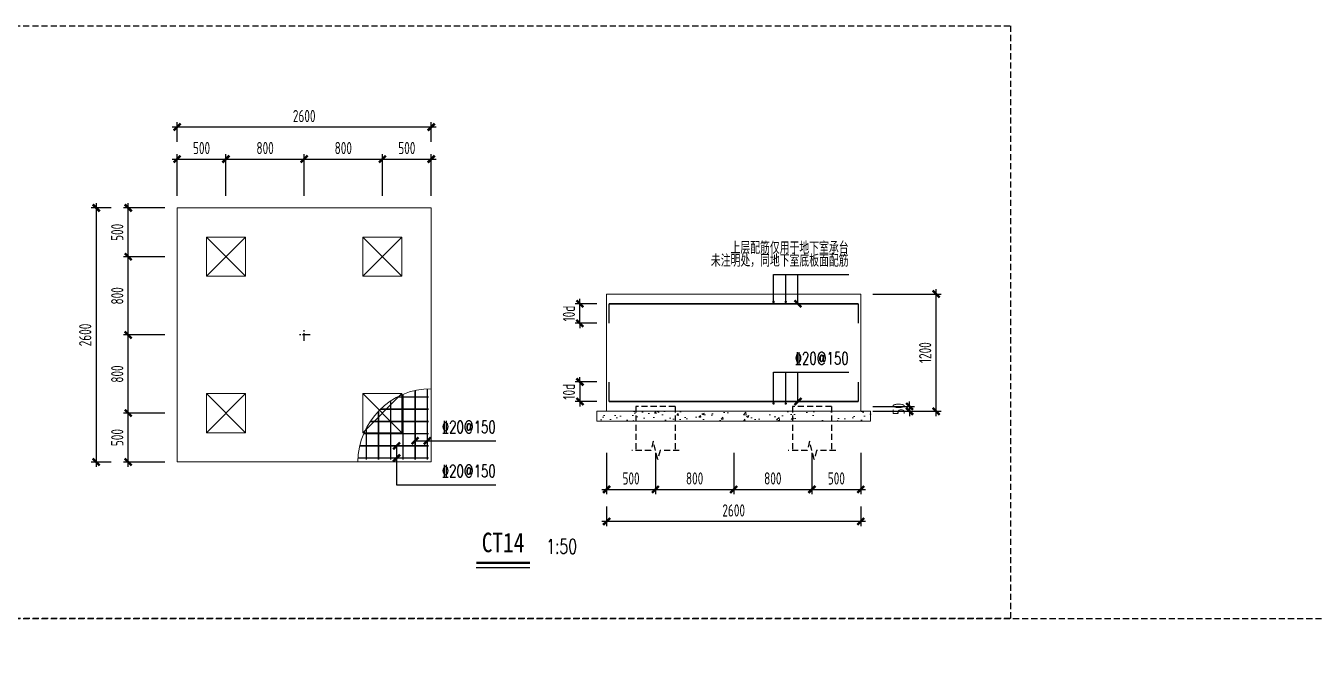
# Model space of a CAD drawing. Extents: x -1201378 to 2367219, y -619313 to 244905.
# Drawn here: x -199698 to -146936, y -469341 to -443086 of the extents above; entities that cross this region are included whole.
import ezdxf
from ezdxf.enums import TextEntityAlignment as Align

# ---------------------------------------------------------------- set-up
doc = ezdxf.new("R2010")
doc.units = 0
doc.header["$LTSCALE"] = 1000
doc.linetypes.add('CENTER', pattern=[2, 1.25, -0.25, 0.25, -0.25])
doc.linetypes.add('HIDDEN', pattern=[0.375, 0.25, -0.125])
doc.layers.get('0').update_dxf_attribs({"linetype": 'CONTINUOUS'})
doc.layers.get('Defpoints').update_dxf_attribs({"linetype": 'CONTINUOUS'})
for name, color, linetype, lineweight in [('S-ct', 2, 'CONTINUOUS', 0), ('S-dim', 81, 'CONTINUOUS', 0), ('S-donut', 11, 'CONTINUOUS', 0), ('S-gj', 6, 'CONTINUOUS', 0), ('S-hatch-c', 253, 'CONTINUOUS', 0), ('S-zhuang', 1, 'CONTINUOUS', 0), ('THIN', 7, 'CONTINUOUS', 0)]:
    doc.layers.add(name, color=color, linetype=linetype, lineweight=lineweight)
for name, color, linetype in [('S-DOTE1', 140, 'CENTER'), ('S-SHAPE2', 165, 'HIDDEN'), ('S-TEXT', 21, 'CONTINUOUS')]:
    doc.layers.add(name, color=color, linetype=linetype)
doc.styles.add('TSSD_Dimension', font='tssdeng.shx', dxfattribs={"width": 0.7, "bigfont": 'hztxt.shx'})
doc.styles.add('TSSD_Norm', font='tj-romans1.shx', dxfattribs={"bigfont": 'tj-hztxt.shx'})
doc.styles.add('TSSD_Rein', font='tj-romans1.shx', dxfattribs={"width": 0.7, "bigfont": 'tj-hztxt.shx'})
doc.styles.add('黑体', font='simhei.ttf', dxfattribs={"width": 0.8})
doc.dimstyles.new('TSSD_50_200', dxfattribs={"dimtxt": 500, "dimasz": 200, "dimexe": 200, "dimexo": 500, "dimgap": 200, "dimtad": 1, "dimdec": 0, "dimlfac": 0.25, "dimzin": 0, "dimdsep": 46, "dimtxsty": 'TSSD_Dimension', "dimblk": 'ARCHTICK', "dimcen": 0, "dimdle": 200, "dimclrt": 7, "dimadec": 0, "dimazin": 0, "dimtfac": 1, "dimtdec": 0, "dimtix": 1, "dimtmove": 2, "dimatfit": 3, "dimfxl": 1, "dimtolj": 1, "dimtzin": 0, "dimarcsym": 0})

# ---------------------------------------------------------------- blocks, each defined once
blk = doc.blocks.new('_ArchTick')
at = {"color": 0, "linetype": 'ByBlock', "const_width": 0.5}
blk.add_lwpolyline([(-0.71, -0.71), (0.71, 0.71)], dxfattribs=at)
blk = doc.blocks.new('*D5786')
at = {"layer": 'Defpoints', "color": 0, "transparency": 16777216}
for p in [(-191506, -448541), (-193506, -450541), (-191506, -450541)]:
    blk.add_point(p, dxfattribs=at)
at = {"layer": 'S-dim', "color": 0, "lineweight": -2, "transparency": 16777216}
for p, q in [((-193506, -450041), (-193506, -448341)), ((-191506, -450041), (-191506, -448341)), ((-193706, -448541), (-191306, -448541))]:
    blk.add_line(p, q, dxfattribs=at)
at = {"layer": 'S-dim', "color": 0, "lineweight": -2, "transparency": 16777216, "xscale": 200, "yscale": 200, "zscale": 200, "rotation": 180}
blk.add_blockref('_ArchTick', (-193506, -448541), dxfattribs=at)
at = {"layer": 'S-dim', "color": 0, "lineweight": -2, "transparency": 16777216, "xscale": 200, "yscale": 200, "zscale": 200}
blk.add_blockref('_ArchTick', (-191506, -448541), dxfattribs=at)
at = {"layer": 'S-dim', "color": 7, "transparency": 16777216, "insert": (-192506, -448091), "char_height": 500, "attachment_point": 5, "style": 'TSSD_Dimension'}
blk.add_mtext('\\A1;500', dxfattribs=at)
blk = doc.blocks.new('*D5787')
at = {"layer": 'Defpoints', "color": 0, "transparency": 16777216}
for p in [(-188306, -448541), (-191506, -450541), (-188306, -450541)]:
    blk.add_point(p, dxfattribs=at)
at = {"layer": 'S-dim', "color": 0, "lineweight": -2, "transparency": 16777216}
for p, q in [((-191506, -450041), (-191506, -448341)), ((-188306, -450041), (-188306, -448341)), ((-191706, -448541), (-188106, -448541))]:
    blk.add_line(p, q, dxfattribs=at)
at = {"layer": 'S-dim', "color": 0, "lineweight": -2, "transparency": 16777216, "xscale": 200, "yscale": 200, "zscale": 200, "rotation": 180}
blk.add_blockref('_ArchTick', (-191506, -448541), dxfattribs=at)
at = {"layer": 'S-dim', "color": 0, "lineweight": -2, "transparency": 16777216, "xscale": 200, "yscale": 200, "zscale": 200}
blk.add_blockref('_ArchTick', (-188306, -448541), dxfattribs=at)
at = {"layer": 'S-dim', "color": 7, "transparency": 16777216, "insert": (-189906, -448091), "char_height": 500, "attachment_point": 5, "style": 'TSSD_Dimension'}
blk.add_mtext('\\A1;800', dxfattribs=at)
blk = doc.blocks.new('*D5788')
at = {"layer": 'Defpoints', "color": 0, "transparency": 16777216}
for p in [(-183106, -448541), (-185106, -450541), (-183106, -450541)]:
    blk.add_point(p, dxfattribs=at)
at = {"layer": 'S-dim', "color": 0, "lineweight": -2, "transparency": 16777216}
for p, q in [((-185106, -450041), (-185106, -448341)), ((-183106, -450041), (-183106, -448341)), ((-185306, -448541), (-182906, -448541))]:
    blk.add_line(p, q, dxfattribs=at)
at = {"layer": 'S-dim', "color": 0, "lineweight": -2, "transparency": 16777216, "xscale": 200, "yscale": 200, "zscale": 200, "rotation": 180}
blk.add_blockref('_ArchTick', (-185106, -448541), dxfattribs=at)
at = {"layer": 'S-dim', "color": 0, "lineweight": -2, "transparency": 16777216, "xscale": 200, "yscale": 200, "zscale": 200}
blk.add_blockref('_ArchTick', (-183106, -448541), dxfattribs=at)
at = {"layer": 'S-dim', "color": 7, "transparency": 16777216, "insert": (-184106, -448091), "char_height": 500, "attachment_point": 5, "style": 'TSSD_Dimension'}
blk.add_mtext('\\A1;500', dxfattribs=at)
blk = doc.blocks.new('*D5789')
at = {"layer": 'Defpoints', "color": 0, "transparency": 16777216}
for p in [(-185106, -448541), (-188306, -450541), (-185106, -450541)]:
    blk.add_point(p, dxfattribs=at)
at = {"layer": 'S-dim', "color": 0, "lineweight": -2, "transparency": 16777216}
for p, q in [((-188306, -450041), (-188306, -448341)), ((-185106, -450041), (-185106, -448341)), ((-188506, -448541), (-184906, -448541))]:
    blk.add_line(p, q, dxfattribs=at)
at = {"layer": 'S-dim', "color": 0, "lineweight": -2, "transparency": 16777216, "xscale": 200, "yscale": 200, "zscale": 200, "rotation": 180}
blk.add_blockref('_ArchTick', (-188306, -448541), dxfattribs=at)
at = {"layer": 'S-dim', "color": 0, "lineweight": -2, "transparency": 16777216, "xscale": 200, "yscale": 200, "zscale": 200}
blk.add_blockref('_ArchTick', (-185106, -448541), dxfattribs=at)
at = {"layer": 'S-dim', "color": 7, "transparency": 16777216, "insert": (-186706, -448091), "char_height": 500, "attachment_point": 5, "style": 'TSSD_Dimension'}
blk.add_mtext('\\A1;800', dxfattribs=at)
blk = doc.blocks.new('*D5790')
at = {"layer": 'Defpoints', "color": 0, "transparency": 16777216}
for p in [(-165531, -454065), (-162445, -454065), (-165531, -458865)]:
    blk.add_point(p, dxfattribs=at)
at = {"layer": 'S-dim', "color": 0, "lineweight": -2, "transparency": 16777216}
for p, q in [((-165031, -454065), (-162245, -454065)), ((-162445, -459065), (-162445, -453865)), ((-165031, -458865), (-162245, -458865))]:
    blk.add_line(p, q, dxfattribs=at)
at = {"layer": 'S-dim', "color": 0, "lineweight": -2, "transparency": 16777216, "xscale": 200, "yscale": 200, "zscale": 200}
for p, rotation in [((-162445, -454065), 90), ((-162445, -458865), 270)]:
    blk.add_blockref('_ArchTick', p, dxfattribs=dict(at, rotation=rotation))
at = {"layer": 'S-dim', "color": 7, "transparency": 16777216, "insert": (-162895, -456465), "char_height": 500, "attachment_point": 5, "rotation": 90, "style": 'TSSD_Dimension'}
blk.add_mtext('\\A1;1200', dxfattribs=at)
blk = doc.blocks.new('*D5791')
at = {"layer": 'Defpoints', "color": 0, "transparency": 16777216}
for p in [(-165531, -458665), (-165531, -458865), (-163531, -458865)]:
    blk.add_point(p, dxfattribs=at)
at = {"layer": 'S-dim', "color": 0, "lineweight": -2, "transparency": 16777216}
for p, q in [((-163531, -458665), (-163531, -458465)), ((-165031, -458665), (-163331, -458665)), ((-165031, -458865), (-163331, -458865)), ((-163531, -458665), (-163531, -458865)), ((-163531, -458865), (-163531, -459065))]:
    blk.add_line(p, q, dxfattribs=at)
at = {"layer": 'S-dim', "color": 0, "lineweight": -2, "transparency": 16777216, "xscale": 200, "yscale": 200, "zscale": 200}
for p, rotation in [((-163531, -458665), 270), ((-163531, -458865), 90)]:
    blk.add_blockref('_ArchTick', p, dxfattribs=dict(at, rotation=rotation))
at = {"layer": 'S-dim', "color": 7, "transparency": 16777216, "insert": (-163981, -458765), "char_height": 500, "attachment_point": 5, "rotation": 90, "style": 'TSSD_Dimension'}
blk.add_mtext('\\A1;50', dxfattribs=at)
blk = doc.blocks.new('S-ZHUANG-400')
at = {"layer": 'S-zhuang'}
for p, q in [((200, -200), (-200, 200)), ((-200, -200), (200, 200))]:
    blk.add_line(p, q, dxfattribs=at)
blk.add_lwpolyline([(-200, 200), (200, 200), (200, -200), (-200, -200)], close=True, dxfattribs=at)
blk = doc.blocks.new('*D5810')
at = {"layer": 'Defpoints', "color": 0, "transparency": 16777216}
for p in [(-193506, -447231), (-193506, -448341), (-183106, -448341)]:
    blk.add_point(p, dxfattribs=at)
at = {"layer": 'S-dim', "color": 0, "lineweight": -2, "transparency": 16777216}
for p, q in [((-182906, -447231), (-193706, -447231)), ((-193506, -447841), (-193506, -447031)), ((-183106, -447841), (-183106, -447031))]:
    blk.add_line(p, q, dxfattribs=at)
at = {"layer": 'S-dim', "color": 0, "lineweight": -2, "transparency": 16777216, "xscale": 200, "yscale": 200, "zscale": 200, "rotation": 180}
blk.add_blockref('_ArchTick', (-193506, -447231), dxfattribs=at)
at = {"layer": 'S-dim', "color": 0, "lineweight": -2, "transparency": 16777216, "xscale": 200, "yscale": 200, "zscale": 200}
blk.add_blockref('_ArchTick', (-183106, -447231), dxfattribs=at)
at = {"layer": 'S-dim', "color": 7, "transparency": 16777216, "insert": (-188306, -446781), "char_height": 500, "attachment_point": 5, "style": 'TSSD_Dimension'}
blk.add_mtext('\\A1;2600', dxfattribs=at)
blk = doc.blocks.new('*D5811')
at = {"layer": 'Defpoints', "color": 0, "transparency": 16777216}
for p in [(-195506, -458941), (-193506, -458941), (-193506, -460941)]:
    blk.add_point(p, dxfattribs=at)
at = {"layer": 'S-dim', "color": 0, "lineweight": -2, "transparency": 16777216}
for p, q in [((-194006, -458941), (-195706, -458941)), ((-195506, -461141), (-195506, -458741)), ((-194006, -460941), (-195706, -460941))]:
    blk.add_line(p, q, dxfattribs=at)
at = {"layer": 'S-dim', "color": 0, "lineweight": -2, "transparency": 16777216, "xscale": 200, "yscale": 200, "zscale": 200}
for p, rotation in [((-195506, -458941), 90), ((-195506, -460941), 270)]:
    blk.add_blockref('_ArchTick', p, dxfattribs=dict(at, rotation=rotation))
at = {"layer": 'S-dim', "color": 7, "transparency": 16777216, "insert": (-195956, -459941), "char_height": 500, "attachment_point": 5, "rotation": 90, "style": 'TSSD_Dimension'}
blk.add_mtext('\\A1;500', dxfattribs=at)
blk = doc.blocks.new('*D5812')
at = {"layer": 'Defpoints', "color": 0, "transparency": 16777216}
for p in [(-195506, -455741), (-193506, -455741), (-193506, -458941)]:
    blk.add_point(p, dxfattribs=at)
at = {"layer": 'S-dim', "color": 0, "lineweight": -2, "transparency": 16777216}
for p, q in [((-194006, -455741), (-195706, -455741)), ((-195506, -459141), (-195506, -455541)), ((-194006, -458941), (-195706, -458941))]:
    blk.add_line(p, q, dxfattribs=at)
at = {"layer": 'S-dim', "color": 0, "lineweight": -2, "transparency": 16777216, "xscale": 200, "yscale": 200, "zscale": 200}
for p, rotation in [((-195506, -455741), 90), ((-195506, -458941), 270)]:
    blk.add_blockref('_ArchTick', p, dxfattribs=dict(at, rotation=rotation))
at = {"layer": 'S-dim', "color": 7, "transparency": 16777216, "insert": (-195956, -457341), "char_height": 500, "attachment_point": 5, "rotation": 90, "style": 'TSSD_Dimension'}
blk.add_mtext('\\A1;800', dxfattribs=at)
blk = doc.blocks.new('*D5813')
at = {"layer": 'Defpoints', "color": 0, "transparency": 16777216}
for p in [(-195506, -450541), (-193506, -450541), (-193506, -452541)]:
    blk.add_point(p, dxfattribs=at)
at = {"layer": 'S-dim', "color": 0, "lineweight": -2, "transparency": 16777216}
for p, q in [((-194006, -450541), (-195706, -450541)), ((-195506, -452741), (-195506, -450341)), ((-194006, -452541), (-195706, -452541))]:
    blk.add_line(p, q, dxfattribs=at)
at = {"layer": 'S-dim', "color": 0, "lineweight": -2, "transparency": 16777216, "xscale": 200, "yscale": 200, "zscale": 200}
for p, rotation in [((-195506, -450541), 90), ((-195506, -452541), 270)]:
    blk.add_blockref('_ArchTick', p, dxfattribs=dict(at, rotation=rotation))
at = {"layer": 'S-dim', "color": 7, "transparency": 16777216, "insert": (-195956, -451541), "char_height": 500, "attachment_point": 5, "rotation": 90, "style": 'TSSD_Dimension'}
blk.add_mtext('\\A1;500', dxfattribs=at)
blk = doc.blocks.new('*D5814')
at = {"layer": 'Defpoints', "color": 0, "transparency": 16777216}
for p in [(-195506, -452541), (-193506, -452541), (-193506, -455741)]:
    blk.add_point(p, dxfattribs=at)
at = {"layer": 'S-dim', "color": 0, "lineweight": -2, "transparency": 16777216}
for p, q in [((-194006, -452541), (-195706, -452541)), ((-195506, -455941), (-195506, -452341)), ((-194006, -455741), (-195706, -455741))]:
    blk.add_line(p, q, dxfattribs=at)
at = {"layer": 'S-dim', "color": 0, "lineweight": -2, "transparency": 16777216, "xscale": 200, "yscale": 200, "zscale": 200}
for p, rotation in [((-195506, -452541), 90), ((-195506, -455741), 270)]:
    blk.add_blockref('_ArchTick', p, dxfattribs=dict(at, rotation=rotation))
at = {"layer": 'S-dim', "color": 7, "transparency": 16777216, "insert": (-195956, -454141), "char_height": 500, "attachment_point": 5, "rotation": 90, "style": 'TSSD_Dimension'}
blk.add_mtext('\\A1;800', dxfattribs=at)
blk = doc.blocks.new('*D5815')
at = {"layer": 'Defpoints', "color": 0, "transparency": 16777216}
for p in [(-195706, -450541), (-196816, -460941), (-195706, -460941)]:
    blk.add_point(p, dxfattribs=at)
at = {"layer": 'S-dim', "color": 0, "lineweight": -2, "transparency": 16777216}
for p, q in [((-196206, -450541), (-197016, -450541)), ((-196816, -450341), (-196816, -461141)), ((-196206, -460941), (-197016, -460941))]:
    blk.add_line(p, q, dxfattribs=at)
at = {"layer": 'S-dim', "color": 0, "lineweight": -2, "transparency": 16777216, "xscale": 200, "yscale": 200, "zscale": 200}
for p, rotation in [((-196816, -450541), 90), ((-196816, -460941), 270)]:
    blk.add_blockref('_ArchTick', p, dxfattribs=dict(at, rotation=rotation))
at = {"layer": 'S-dim', "color": 7, "transparency": 16777216, "insert": (-197266, -455741), "char_height": 500, "attachment_point": 5, "rotation": 90, "style": 'TSSD_Dimension'}
blk.add_mtext('\\A1;2600', dxfattribs=at)
blk = doc.blocks.new('*D5816')
at = {"layer": 'Defpoints', "color": 0, "transparency": 16777216}
for p in [(-175831, -457665), (-177023, -458465), (-175831, -458465)]:
    blk.add_point(p, dxfattribs=at)
at = {"layer": 'S-dim', "color": 0, "lineweight": -2, "transparency": 16777216}
for p, q in [((-176331, -457665), (-177223, -457665)), ((-177023, -457665), (-177023, -457465)), ((-177023, -457665), (-177023, -458465)), ((-176331, -458465), (-177223, -458465)), ((-177023, -458465), (-177023, -458665))]:
    blk.add_line(p, q, dxfattribs=at)
at = {"layer": 'S-dim', "color": 0, "lineweight": -2, "transparency": 16777216, "xscale": 200, "yscale": 200, "zscale": 200}
for p, rotation in [((-177023, -457665), 270), ((-177023, -458465), 90)]:
    blk.add_blockref('_ArchTick', p, dxfattribs=dict(at, rotation=rotation))
at = {"layer": 'S-dim', "color": 7, "transparency": 16777216, "insert": (-177473, -458065), "char_height": 500, "attachment_point": 5, "rotation": 90, "style": 'TSSD_Dimension'}
blk.add_mtext('\\A1;10d', dxfattribs=at)
blk = doc.blocks.new('*D5817')
at = {"layer": 'Defpoints', "color": 0, "transparency": 16777216}
for p in [(-175931, -460065), (-173931, -460065), (-173931, -462064)]:
    blk.add_point(p, dxfattribs=at)
at = {"layer": 'S-dim', "color": 0, "lineweight": -2, "transparency": 16777216}
for p, q in [((-175931, -460565), (-175931, -462264)), ((-173931, -460565), (-173931, -462264)), ((-176131, -462064), (-173731, -462064))]:
    blk.add_line(p, q, dxfattribs=at)
at = {"layer": 'S-dim', "color": 0, "lineweight": -2, "transparency": 16777216, "xscale": 200, "yscale": 200, "zscale": 200, "rotation": 180}
blk.add_blockref('_ArchTick', (-175931, -462064), dxfattribs=at)
at = {"layer": 'S-dim', "color": 0, "lineweight": -2, "transparency": 16777216, "xscale": 200, "yscale": 200, "zscale": 200}
blk.add_blockref('_ArchTick', (-173931, -462064), dxfattribs=at)
at = {"layer": 'S-dim', "color": 7, "transparency": 16777216, "insert": (-174931, -461614), "char_height": 500, "attachment_point": 5, "style": 'TSSD_Dimension'}
blk.add_mtext('\\A1;500', dxfattribs=at)
blk = doc.blocks.new('*D5818')
at = {"layer": 'Defpoints', "color": 0, "transparency": 16777216}
for p in [(-173931, -460065), (-170731, -460065), (-170731, -462064)]:
    blk.add_point(p, dxfattribs=at)
at = {"layer": 'S-dim', "color": 0, "lineweight": -2, "transparency": 16777216}
for p, q in [((-173931, -460565), (-173931, -462264)), ((-170731, -460565), (-170731, -462264)), ((-174131, -462064), (-170531, -462064))]:
    blk.add_line(p, q, dxfattribs=at)
at = {"layer": 'S-dim', "color": 0, "lineweight": -2, "transparency": 16777216, "xscale": 200, "yscale": 200, "zscale": 200, "rotation": 180}
blk.add_blockref('_ArchTick', (-173931, -462064), dxfattribs=at)
at = {"layer": 'S-dim', "color": 0, "lineweight": -2, "transparency": 16777216, "xscale": 200, "yscale": 200, "zscale": 200}
blk.add_blockref('_ArchTick', (-170731, -462064), dxfattribs=at)
at = {"layer": 'S-dim', "color": 7, "transparency": 16777216, "insert": (-172331, -461614), "char_height": 500, "attachment_point": 5, "style": 'TSSD_Dimension'}
blk.add_mtext('\\A1;800', dxfattribs=at)
blk = doc.blocks.new('*D5819')
at = {"layer": 'Defpoints', "color": 0, "transparency": 16777216}
for p in [(-167531, -460065), (-165531, -460065), (-165531, -462064)]:
    blk.add_point(p, dxfattribs=at)
at = {"layer": 'S-dim', "color": 0, "lineweight": -2, "transparency": 16777216}
for p, q in [((-167531, -460565), (-167531, -462264)), ((-165531, -460565), (-165531, -462264)), ((-167731, -462064), (-165331, -462064))]:
    blk.add_line(p, q, dxfattribs=at)
at = {"layer": 'S-dim', "color": 0, "lineweight": -2, "transparency": 16777216, "xscale": 200, "yscale": 200, "zscale": 200, "rotation": 180}
blk.add_blockref('_ArchTick', (-167531, -462064), dxfattribs=at)
at = {"layer": 'S-dim', "color": 0, "lineweight": -2, "transparency": 16777216, "xscale": 200, "yscale": 200, "zscale": 200}
blk.add_blockref('_ArchTick', (-165531, -462064), dxfattribs=at)
at = {"layer": 'S-dim', "color": 7, "transparency": 16777216, "insert": (-166531, -461614), "char_height": 500, "attachment_point": 5, "style": 'TSSD_Dimension'}
blk.add_mtext('\\A1;500', dxfattribs=at)
blk = doc.blocks.new('*D5820')
at = {"layer": 'Defpoints', "color": 0, "transparency": 16777216}
for p in [(-170731, -460065), (-167531, -460065), (-167531, -462064)]:
    blk.add_point(p, dxfattribs=at)
at = {"layer": 'S-dim', "color": 0, "lineweight": -2, "transparency": 16777216}
for p, q in [((-170731, -460565), (-170731, -462264)), ((-167531, -460565), (-167531, -462264)), ((-170931, -462064), (-167331, -462064))]:
    blk.add_line(p, q, dxfattribs=at)
at = {"layer": 'S-dim', "color": 0, "lineweight": -2, "transparency": 16777216, "xscale": 200, "yscale": 200, "zscale": 200, "rotation": 180}
blk.add_blockref('_ArchTick', (-170731, -462064), dxfattribs=at)
at = {"layer": 'S-dim', "color": 0, "lineweight": -2, "transparency": 16777216, "xscale": 200, "yscale": 200, "zscale": 200}
blk.add_blockref('_ArchTick', (-167531, -462064), dxfattribs=at)
at = {"layer": 'S-dim', "color": 7, "transparency": 16777216, "insert": (-169131, -461614), "char_height": 500, "attachment_point": 5, "style": 'TSSD_Dimension'}
blk.add_mtext('\\A1;800', dxfattribs=at)
blk = doc.blocks.new('*D5821')
at = {"layer": 'Defpoints', "color": 0, "transparency": 16777216}
for p in [(-175931, -462265), (-165531, -462265), (-175931, -463374)]:
    blk.add_point(p, dxfattribs=at)
at = {"layer": 'S-dim', "color": 0, "lineweight": -2, "transparency": 16777216}
for p, q in [((-175931, -462765), (-175931, -463574)), ((-165531, -462765), (-165531, -463574)), ((-165331, -463374), (-176131, -463374))]:
    blk.add_line(p, q, dxfattribs=at)
at = {"layer": 'S-dim', "color": 0, "lineweight": -2, "transparency": 16777216, "xscale": 200, "yscale": 200, "zscale": 200, "rotation": 180}
blk.add_blockref('_ArchTick', (-175931, -463374), dxfattribs=at)
at = {"layer": 'S-dim', "color": 0, "lineweight": -2, "transparency": 16777216, "xscale": 200, "yscale": 200, "zscale": 200}
blk.add_blockref('_ArchTick', (-165531, -463374), dxfattribs=at)
at = {"layer": 'S-dim', "color": 7, "transparency": 16777216, "insert": (-170731, -462924), "char_height": 500, "attachment_point": 5, "style": 'TSSD_Dimension'}
blk.add_mtext('\\A1;2600', dxfattribs=at)
blk = doc.blocks.new('*D5853')
at = {"layer": 'Defpoints', "color": 0, "transparency": 16777216}
for p in [(-177023, -454465), (-175831, -454465), (-175831, -455265)]:
    blk.add_point(p, dxfattribs=at)
at = {"layer": 'S-dim', "color": 0, "lineweight": -2, "transparency": 16777216}
for p, q in [((-177023, -454465), (-177023, -454265)), ((-176331, -454465), (-177223, -454465)), ((-177023, -455265), (-177023, -454465)), ((-176331, -455265), (-177223, -455265)), ((-177023, -455265), (-177023, -455465))]:
    blk.add_line(p, q, dxfattribs=at)
at = {"layer": 'S-dim', "color": 0, "lineweight": -2, "transparency": 16777216, "xscale": 200, "yscale": 200, "zscale": 200}
for p, rotation in [((-177023, -454465), 270), ((-177023, -455265), 90)]:
    blk.add_blockref('_ArchTick', p, dxfattribs=dict(at, rotation=rotation))
at = {"layer": 'S-dim', "color": 7, "transparency": 16777216, "insert": (-177473, -454865), "char_height": 500, "attachment_point": 5, "rotation": 90, "style": 'TSSD_Dimension'}
blk.add_mtext('\\A1;10d', dxfattribs=at)

msp = doc.modelspace()

# ---------------------------------------------------------------- hatches: boundary and pattern name
at = {"layer": 'S-hatch-c'}
h = msp.add_hatch(dxfattribs=at)
h.set_pattern_fill('AR-CONC', color=256, scale=5, style=0)
h.set_pattern_definition([(50, (-170330.8, -459264.8), (910.92, -79.7), [95.25, -1047.75]), (355, (-170330.8, -459264.8), (-176.21, 955.28), [76.2, -838.2]), (100.451, (-170254.9, -459271.4), (734.71, 875.58), [80.95, -890.45]), (46.184, (-170330.8, -459010.8), (1355.4, -210.21), [142.87, -1571.62]), (96.636, (-170217.8, -459028.3), (1187.02, 1237.13), [121.42, -1335.67]), (351.184, (-170330.8, -459010.8), (1187.02, 1237.13), [114.3, -1257.3]), (21, (-170203.8, -459074.3), (758.07, -511.33), [95.25, -1047.75]), (326, (-170203.8, -459074.3), (309.01, 920.94), [76.2, -838.2]), (71.451, (-170140.6, -459116.9), (1067.08, 409.61), [80.95, -890.45]), (37.5, (-170330.8, -459264.78), (15.443, 422.775), [0, -828.04, 0, -850.9, 0, -841.375]), (7.5, (-170330.8, -459264.8), (334.1, 500.903), [0, -485.14, 0, -808.99, 0, -320.675]), (327.5, (-170614, -459264.78), (677.953, -28.644), [0, -317.5, 0, -990.6, 0, -1314.45]), (317.5, (-170741, -459264.8), (740.646, 127.13), [0, -412.75, 0, -657.86, 0, -933.45])])
h.paths.add_polyline_path([(-176330.8, -458864.8), (-176330.8, -459264.8), (-165130.8, -459264.8), (-165130.8, -458864.8)])

# ---------------------------------------------------------------- linework, layer by layer
at = {"layer": 'S-ct'}
for p, q in [((-175930.8, -458864.8), (-175930.8, -454064.8)), ((-175930.8, -454064.8), (-165530.8, -454064.8)), ((-165530.8, -454064.8), (-165530.8, -458864.8)), ((-165130.8, -458864.8), (-176330.8, -458864.8)), ((-176330.8, -458864.8), (-176330.8, -459264.8)), ((-165130.8, -459264.8), (-165130.8, -458864.8)), ((-176330.8, -459264.8), (-165130.8, -459264.8))]:
    msp.add_line(p, q, dxfattribs=at)
msp.add_lwpolyline([(-183106.1, -450540.6), (-193506.1, -450540.6), (-193506.1, -460940.6), (-183106.1, -460940.6)], close=True, dxfattribs=at)
at = {"layer": 'S-donut', "const_width": 50}
for points in [[(-169127.1, -454384.8, -1), (-169077.1, -454384.8, -1)], [(-168627.1, -454384.8, -1), (-168577.1, -454384.8, -1)], [(-169127.1, -458544.8, 1), (-169077.1, -458544.8, 1)], [(-168627.1, -458544.8, 1), (-168577.1, -458544.8, 1)]]:
    msp.add_lwpolyline(points, format="xyb", close=True, dxfattribs=at)
at = {"layer": 'S-DOTE1', "ltscale": 0.25}
for p, q in [((-188066.1, -455740.6), (-188546.1, -455740.6)), ((-188306.1, -455980.6), (-188306.1, -455500.6))]:
    msp.add_line(p, q, dxfattribs=at)
at = {"layer": 'S-gj', "const_width": 60}
for points in [[(-165630.8, -454464.8), (-175830.8, -454464.8)], [(-175830.8, -455264.8), (-175830.8, -454464.8)], [(-165630.8, -455264.8), (-165630.8, -454464.8)], [(-183266.1, -460840.6), (-183266.1, -457944.9)], [(-175830.8, -457664.8), (-175830.8, -458464.8)], [(-165630.8, -457664.8), (-165630.8, -458464.8)], [(-184766.1, -460840.6), (-184766.1, -458441.7)], [(-183206.1, -458280.6), (-184493.4, -458280.6)], [(-184266.1, -460840.6), (-184266.1, -458174)], [(-183766.1, -460840.6), (-183766.1, -458014.1)], [(-165630.8, -458464.8), (-175830.8, -458464.8)], [(-185266.1, -460840.6), (-185266.1, -458858.7)], [(-183206.1, -458780.6), (-185188, -458780.6)], [(-185766.1, -460840.6), (-185766.1, -459553.4)], [(-183206.1, -459280.6), (-185605, -459280.6)], [(-183206.1, -459780.6), (-185872.8, -459780.6)], [(-183206.1, -460280.6), (-186032.6, -460280.6)], [(-183206.1, -460780.6), (-186101.9, -460780.6)]]:
    msp.add_lwpolyline(points, dxfattribs=at)
at = {"layer": 'S-SHAPE2'}
for p, q in [((-173130.8, -458664.8), (-174730.8, -458664.8)), ((-174730.8, -458664.8), (-174730.8, -460464.8)), ((-173130.8, -458664.8), (-173130.8, -460464.8)), ((-166730.8, -458664.8), (-168330.8, -458664.8)), ((-168330.8, -458664.8), (-168330.8, -460464.8)), ((-166730.8, -458664.8), (-166730.8, -460464.8))]:
    msp.add_line(p, q, dxfattribs=at)
for points in [[(-200177.8, -443086.1), (-159408.5, -443086.1), (-159408.5, -467344.9), (-200177.8, -467344.9)], [(-200177.8, -467344.9), (-146540.2, -467344.9), (-146540.2, -491093.9), (-200177.8, -491093.9)]]:
    msp.add_lwpolyline(points, close=True, dxfattribs=at)
for points in [[(-172955.8, -460464.8), (-173743.3, -460464.8), (-173837, -460839.8), (-174024.5, -460089.8), (-174118.3, -460464.8), (-174905.8, -460464.8)], [(-166555.8, -460464.8), (-167343.3, -460464.8), (-167437, -460839.8), (-167624.5, -460089.8), (-167718.3, -460464.8), (-168505.8, -460464.8)]]:
    msp.add_lwpolyline(points, dxfattribs=at)
at = {"layer": 'S-TEXT'}
for p, q in [((-169102.1, -453264.8), (-166024.8, -453264.8)), ((-169102.1, -454384.8), (-169102.1, -453264.8)), ((-168602.1, -454384.8), (-168602.1, -453264.8)), ((-168102.1, -454464.8), (-168102.1, -453264.8)), ((-169102.1, -457264.8), (-166024.8, -457264.8)), ((-169102.1, -458544.8), (-169102.1, -457264.8)), ((-168602.1, -458544.8), (-168602.1, -457264.8)), ((-168102.1, -458464.8), (-168102.1, -457264.8)), ((-183766.1, -460071.3), (-180463.2, -460071.3)), ((-184527.4, -460280.6), (-184527.4, -461875.3)), ((-184527.4, -461875.3), (-180463.2, -461875.3))]:
    msp.add_line(p, q, dxfattribs=at)
at = {"layer": 'S-TEXT', "const_width": 100}
msp.add_lwpolyline([(-181268, -465065.5), (-179068, -465065.5)], dxfattribs=at)
at = {"layer": 'S-TEXT'}
msp.add_lwpolyline([(-181268, -465265.5), (-179068, -465265.5)], dxfattribs=at)
at = {"layer": 'THIN'}
msp.add_arc((-183106.1, -460940.6), 3000, 90, 180, dxfattribs=at)

# ---------------------------------------------------------------- block references
at = {"layer": 'S-TEXT', "xscale": -200, "yscale": 200, "zscale": 200, "rotation": 180}
msp.add_blockref('_ArchTick', (-168102.1, -454464.8), dxfattribs=at)
at = {"layer": 'S-TEXT', "xscale": 200, "yscale": 200, "zscale": 200}
for p in [(-168102.1, -458464.8), (-183766.1, -460071.3), (-183266.1, -460071.3), (-184527.4, -460280.6), (-184527.4, -460780.6)]:
    msp.add_blockref('_ArchTick', p, dxfattribs=at)
at = {"layer": 'S-zhuang', "xscale": 4.000000000000001, "yscale": 4.000000000000001, "zscale": 4.000000000000001, "rotation": 90.00000000000001}
for p in [(-191506.1, -452540.6), (-185106.1, -452540.6), (-191506.1, -458940.6), (-185106.1, -458940.6)]:
    msp.add_blockref('S-ZHUANG-400', p, dxfattribs=at)

# ---------------------------------------------------------------- texts
at = {"layer": 'S-TEXT', "style": 'TSSD_Rein', "width": 0.7}
for s, p in [('上层配筋仅用于地下室承台', (-166029.3, -452574.5)), ('未注明处，同地下室底板面配筋', (-166029.3, -453098.1)), ('%%15320@150', (-166029.3, -457098.1)), ('%%15320@150', (-180467.7, -459904.7)), ('%%15320@150', (-180467.7, -461708.7))]:
    msp.add_text(s, height=500, dxfattribs=at).set_placement(p, align=Align.BOTTOM_RIGHT)
at = {"layer": 'S-TEXT', "style": '黑体', "width": 0.8}
msp.add_text('CT14', height=800, dxfattribs=at).set_placement((-180168, -464873.4), align=Align.BOTTOM_CENTER)
at = {"layer": 'S-TEXT', "style": 'TSSD_Norm', "width": 0.7}
msp.add_text('1:50', height=600, dxfattribs=at).set_placement((-178400.9, -464873.4), align=Align.BOTTOM_LEFT)

# ---------------------------------------------------------------- dimensions: what is measured, and where the dimension line sits
at = {"layer": 'S-dim'}
for base, p1, p2, angle, picture, middle in [((-193506.1, -447230.9), (-183106.1, -448340.6), (-193506.1, -448340.6), 180, '*D5810', (-188306.1, -446780.9)), ((-196815.8, -460940.6), (-195706.1, -450540.6), (-195706.1, -460940.6), 270, '*D5815', (-197265.8, -455740.6)), ((-195505.7, -450540.6), (-193506.1, -452540.6), (-193506.1, -450540.6), 90, '*D5813', (-195955.7, -451540.6)), ((-195505.7, -452540.6), (-193506.1, -455740.6), (-193506.1, -452540.6), 90, '*D5814', (-195955.7, -454140.6)), ((-162444.7, -454064.8), (-165530.8, -458864.8), (-165530.8, -454064.8), 90, '*D5790', (-162894.7, -456464.8)), ((-195505.7, -455740.6), (-193506.1, -458940.6), (-193506.1, -455740.6), 90, '*D5812', (-195955.7, -457340.6)), ((-163530.8, -458864.8), (-165530.8, -458664.8), (-165530.8, -458864.8), 270, '*D5791', (-163980.8, -458764.8)), ((-195505.7, -458940.6), (-193506.1, -460940.6), (-193506.1, -458940.6), 90, '*D5811', (-195955.7, -459940.6)), ((-175930.8, -463374.3), (-165530.8, -462264.6), (-175930.8, -462264.6), 180, '*D5821', (-170730.8, -462924.3))]:
    dim = msp.add_linear_dim(base=base, p1=p1, p2=p2, angle=angle, dimstyle='TSSD_50_200', dxfattribs=at)
    dim.commit()
    dim.dimension.update_dxf_attribs({"geometry": picture, "text_midpoint": middle})
for base, p1, p2, picture, middle in [((-191506.1, -448541), (-193506.1, -450540.6), (-191506.1, -450540.6), '*D5786', (-192506.1, -448091)), ((-188306.1, -448541), (-191506.1, -450540.6), (-188306.1, -450540.6), '*D5787', (-189906.1, -448091)), ((-185106.1, -448541), (-188306.1, -450540.6), (-185106.1, -450540.6), '*D5789', (-186706.1, -448091)), ((-183106.1, -448541), (-185106.1, -450540.6), (-183106.1, -450540.6), '*D5788', (-184106.1, -448091)), ((-173930.8, -462064.2), (-175930.8, -460064.6), (-173930.8, -460064.6), '*D5817', (-174930.8, -461614.2)), ((-170730.8, -462064.2), (-173930.8, -460064.6), (-170730.8, -460064.6), '*D5818', (-172330.8, -461614.2)), ((-167530.8, -462064.2), (-170730.8, -460064.6), (-167530.8, -460064.6), '*D5820', (-169130.8, -461614.2)), ((-165530.8, -462064.2), (-167530.8, -460064.6), (-165530.8, -460064.6), '*D5819', (-166530.8, -461614.2))]:
    dim = msp.add_linear_dim(base=base, p1=p1, p2=p2, dimstyle='TSSD_50_200', dxfattribs=at)
    dim.commit()
    dim.dimension.update_dxf_attribs({"geometry": picture, "text_midpoint": middle})
for base, p1, p2, angle, picture, middle in [((-177022.9, -454464.8), (-175830.8, -455264.8), (-175830.8, -454464.8), 270, '*D5853', (-177472.9, -454864.8)), ((-177022.9, -458464.8), (-175830.8, -457664.8), (-175830.8, -458464.8), 90, '*D5816', (-177472.9, -458064.8))]:
    dim = msp.add_linear_dim(base=base, p1=p1, p2=p2, angle=angle, text='10d', dimstyle='TSSD_50_200', dxfattribs=at)
    dim.commit()
    dim.dimension.update_dxf_attribs({"geometry": picture, "text_midpoint": middle})

doc.saveas('drawing.dxf')
